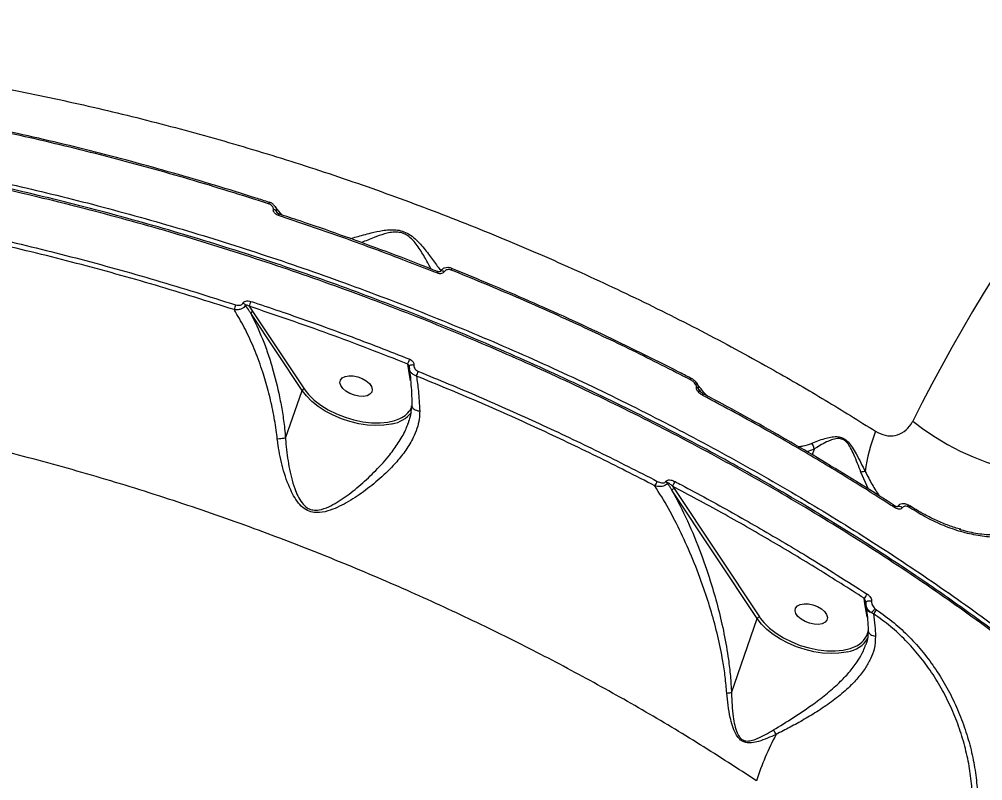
# Model space of a CAD drawing. Header units: millimetres. Extents: x -7245 to 6306, y -6696 to 5973.
# Drawn here: x 1205 to 1462.9, y -1592 to -1388.2 of the extents above; entities that cross this region are included whole.
import ezdxf

# ---------------------------------------------------------------- set-up
doc = ezdxf.new("R2010")
doc.units = ezdxf.units.MM
for name, color, linetype in [('DIKOM_ОБЪЕКТ', 7, 'Continuous'), ('DIKOM_РАЗМЕР_ЗОНА', 7, 'Continuous'), ('DIKOM_РАЗМЕР_ОБЪЕКТА', 7, 'Continuous')]:
    doc.layers.add(name, color=color, linetype=linetype)
doc.styles.add('style1', font='arial.ttf', dxfattribs={"width": 0.8})
doc.dimstyles.new('1-50', dxfattribs={"dimtxt": 300, "dimasz": 200, "dimexe": 100, "dimexo": 0, "dimgap": 100, "dimtad": 1, "dimtxsty": 'style1', "dimcen": 200, "dimclrd": 7, "dimclre": 7, "dimclrt": 7, "dimadec": 1, "dimazin": 2, "dimtfac": 1, "dimtmove": 0, "dimatfit": 2, "dimfxl": 0, "dimlwd": 25, "dimlwe": 18, "dimarcsym": 0})

# ---------------------------------------------------------------- blocks, each defined once
blk = doc.blocks.new('*D10')
at = {"layer": 'Defpoints', "color": 0, "transparency": 16777216}
for p in [(-4365.71, 2792.53), (4306.16, 475.6), (4306.16, -5965.27)]:
    blk.add_point(p, dxfattribs=at)
at = {"layer": 'DIKOM_РАЗМЕР_ОБЪЕКТА', "color": 7, "lineweight": 18, "transparency": 16777216}
for p, q in [((-4365.71, 2792.53), (-4365.71, -6065.27)), ((4306.16, 475.6), (4306.16, -6065.27))]:
    blk.add_line(p, q, dxfattribs=at)
at = {"layer": 'DIKOM_РАЗМЕР_ОБЪЕКТА', "color": 7, "lineweight": 25, "transparency": 16777216}
blk.add_line((-4165.71, -5965.27), (4106.16, -5965.27), dxfattribs=at)
at = {"layer": 'DIKOM_РАЗМЕР_ОБЪЕКТА', "color": 7, "transparency": 16777216}
for points in [[(-4165.71, -5931.93), (-4165.71, -5998.6), (-4365.71, -5965.27)], [(4106.16, -5931.93), (4106.16, -5998.6), (4306.16, -5965.27)]]:
    blk.add_solid(points, dxfattribs=at)
at = {"layer": 'DIKOM_РАЗМЕР_ОБЪЕКТА', "color": 7, "transparency": 16777216, "insert": (-85.78, -5712.1), "char_height": 300, "attachment_point": 5, "style": 'style1'}
blk.add_mtext('8650', dxfattribs=at)
blk = doc.blocks.new('*D11')
at = {"layer": 'Defpoints', "color": 0, "transparency": 16777216}
for p in [(-3472.32, 4472.83), (-6199.73, -2928.86), (1850.21, -2928.86)]:
    blk.add_point(p, dxfattribs=at)
at = {"layer": 'DIKOM_РАЗМЕР_ОБЪЕКТА', "color": 7, "lineweight": 18, "transparency": 16777216}
for p, q in [((-3472.32, 4472.83), (-6299.73, 4472.83)), ((1850.21, -2928.86), (-6299.73, -2928.86))]:
    blk.add_line(p, q, dxfattribs=at)
at = {"layer": 'DIKOM_РАЗМЕР_ОБЪЕКТА', "color": 7, "lineweight": 25, "transparency": 16777216}
blk.add_line((-6199.73, 4272.83), (-6199.73, -2728.86), dxfattribs=at)
at = {"layer": 'DIKOM_РАЗМЕР_ОБЪЕКТА', "color": 7, "transparency": 16777216}
for points in [[(-6233.06, 4272.83), (-6166.39, 4272.83), (-6199.73, 4472.83)], [(-6233.06, -2728.86), (-6166.39, -2728.86), (-6199.73, -2928.86)]]:
    blk.add_solid(points, dxfattribs=at)
at = {"layer": 'DIKOM_РАЗМЕР_ОБЪЕКТА', "color": 7, "transparency": 16777216, "insert": (-6452.9, 984.54), "char_height": 300, "attachment_point": 5, "rotation": 90, "style": 'style1'}
blk.add_mtext('7400', dxfattribs=at)
blk = doc.blocks.new('*D12')
at = {"layer": 'Defpoints', "color": 0, "transparency": 16777216}
for p in [(-5865.71, 123.34), (6306.18, -91.92), (6306.18, -6596.14)]:
    blk.add_point(p, dxfattribs=at)
at = {"layer": 'DIKOM_РАЗМЕР_ЗОНА', "color": 7, "lineweight": 18, "transparency": 16777216}
for p, q in [((-5865.71, 123.34), (-5865.71, -6696.14)), ((6306.18, -91.92), (6306.18, -6696.14))]:
    blk.add_line(p, q, dxfattribs=at)
at = {"layer": 'DIKOM_РАЗМЕР_ЗОНА', "color": 7, "lineweight": 25, "transparency": 16777216}
blk.add_line((-5665.71, -6596.14), (6106.18, -6596.14), dxfattribs=at)
at = {"layer": 'DIKOM_РАЗМЕР_ЗОНА', "color": 7, "transparency": 16777216}
for points in [[(-5665.71, -6562.81), (-5665.71, -6629.48), (-5865.71, -6596.14)], [(6106.18, -6562.81), (6106.18, -6629.48), (6306.18, -6596.14)]]:
    blk.add_solid(points, dxfattribs=at)
at = {"layer": 'DIKOM_РАЗМЕР_ЗОНА', "color": 7, "transparency": 16777216, "insert": (-71.19, -6342.97), "char_height": 300, "attachment_point": 5, "style": 'style1'}
blk.add_mtext('12150', dxfattribs=at)
blk = doc.blocks.new('*D13')
at = {"layer": 'Defpoints', "color": 0, "transparency": 16777216}
for p in [(-4231.86, 5972.83), (-6795, -4928.88), (1792.4, -4928.88)]:
    blk.add_point(p, dxfattribs=at)
at = {"layer": 'DIKOM_РАЗМЕР_ЗОНА', "color": 7, "lineweight": 18, "transparency": 16777216}
for p, q in [((-4231.86, 5972.83), (-6895, 5972.83)), ((1792.4, -4928.88), (-6895, -4928.88))]:
    blk.add_line(p, q, dxfattribs=at)
at = {"layer": 'DIKOM_РАЗМЕР_ЗОНА', "color": 7, "lineweight": 25, "transparency": 16777216}
blk.add_line((-6795, 5772.83), (-6795, -4728.88), dxfattribs=at)
at = {"layer": 'DIKOM_РАЗМЕР_ЗОНА', "color": 7, "transparency": 16777216}
for points in [[(-6828.33, 5772.83), (-6761.67, 5772.83), (-6795, 5972.83)], [(-6828.33, -4728.88), (-6761.67, -4728.88), (-6795, -4928.88)]]:
    blk.add_solid(points, dxfattribs=at)
at = {"layer": 'DIKOM_РАЗМЕР_ЗОНА', "color": 7, "transparency": 16777216, "insert": (-7048.17, 972.94), "char_height": 300, "attachment_point": 5, "rotation": 90, "style": 'style1'}
blk.add_mtext('10900', dxfattribs=at)

msp = doc.modelspace()

# ---------------------------------------------------------------- linework, layer by layer
at = {"layer": 'DIKOM_ОБЪЕКТ', "color": 7, "linetype": 'Continuous', "lineweight": 15}
for p, q in [((1271.868, -1437.161), (1271.869, -1437.165)), ((1274.538, -1440.308), (1274.538, -1440.308)), ((1317.047, -1455.754), (1317.045, -1455.754)), ((1317.639, -1455.766), (1317.633, -1455.776)), ((1320.769, -1454.901), (1320.764, -1454.901)), ((1266.555, -1465.027), (1267.545, -1466.502)), ((1280.689, -1487.56), (1266.974, -1466.918)), ((1267.545, -1466.502), (1281.261, -1487.145)), ((1309.485, -1483.414), (1308.997, -1480.482)), ((1309.41, -1481.143), (1309.412, -1481.249)), ((1309.766, -1485.003), (1309.485, -1483.414)), ((1384.726, -1484.228), (1384.709, -1484.221)), ((1276.279, -1500.317), (1280.689, -1487.56)), ((1281.261, -1487.145), (1281.465, -1487.439)), ((1309.004, -1496.679), (1309.308, -1495.938)), ((1417.766, -1503.244), (1415.871, -1503.958)), ((1417.766, -1503.244), (1417.242, -1504.758)), ((1432.381, -1514.01), (1430.309, -1509.429)), ((1379.846, -1513.146), (1380.302, -1513.831)), ((1380.302, -1513.831), (1403.126, -1548.182)), ((1402.555, -1548.597), (1379.731, -1514.246)), ((1443.403, -1518.962), (1442.987, -1518.738)), ((1443.394, -1518.457), (1443.373, -1518.445)), ((1431.4, -1544.637), (1431.161, -1543.206)), ((1431.732, -1546.605), (1431.4, -1544.637)), ((1431.642, -1544.289), (1431.645, -1544.387)), ((1431.686, -1545.119), (1431.743, -1545.557)), ((1432.025, -1548.257), (1431.732, -1546.605)), ((1433.684, -1547.352), (1433.059, -1547.002)), ((1434.079, -1545.953), (1434.467, -1546.256)), ((1395.663, -1568.532), (1402.555, -1548.597)), ((1403.126, -1548.182), (1403.331, -1548.476))]:
    msp.add_line(p, q, dxfattribs=at)
at = {"layer": 'DIKOM_ОБЪЕКТ', "color": 7, "linetype": 'Continuous', "lineweight": 15, "flags": 128}
for points in [[(1316.936, -1456.189), (1316.984, -1456.045), (1317.02, -1455.926), (1317.044, -1455.835), (1317.053, -1455.777), (1317.047, -1455.754), (1317.047, -1455.754)], [(1318.769, -1455.768), (1318.551, -1455.665), (1318.33, -1455.598), (1318.12, -1455.569), (1317.933, -1455.581), (1317.779, -1455.634), (1317.668, -1455.723), (1317.639, -1455.766)], [(1310.661, -1480.805), (1310.423, -1480.76), (1310.184, -1480.747), (1309.957, -1480.766), (1309.756, -1480.816), (1309.593, -1480.896), (1309.477, -1480.998), (1309.416, -1481.118), (1309.41, -1481.143)], [(1290.96, -1484.783), (1291.431, -1484.211), (1292.203, -1483.815), (1293.215, -1483.628), (1294.385, -1483.665), (1295.616, -1483.923), (1296.811, -1484.38), (1297.871, -1485.001), (1298.712, -1485.735), (1299.264, -1486.521), (1299.484, -1487.298), (1299.354, -1488.001), (1298.883, -1488.573), (1298.111, -1488.969), (1297.099, -1489.156), (1295.929, -1489.119), (1294.698, -1488.861), (1293.503, -1488.403), (1292.443, -1487.783), (1291.602, -1487.049), (1291.05, -1486.262), (1290.83, -1485.486), (1290.96, -1484.783)], [(1384.679, -1484.696), (1384.723, -1484.556), (1384.75, -1484.437), (1384.761, -1484.34), (1384.754, -1484.271), (1384.731, -1484.231), (1384.726, -1484.228)], [(1304.825, -1496.522), (1304.542, -1496.586), (1302.573, -1496.885), (1300.439, -1496.965), (1298.188, -1496.824), (1295.869, -1496.465), (1293.531, -1495.896), (1291.225, -1495.13), (1289.002, -1494.182), (1286.909, -1493.075), (1284.992, -1491.83), (1283.293, -1490.476), (1281.848, -1489.042), (1280.689, -1487.56)], [(1281.465, -1487.439), (1282.456, -1488.661), (1283.958, -1490.122), (1285.73, -1491.494), (1287.73, -1492.742), (1289.91, -1493.837), (1292.216, -1494.752), (1294.593, -1495.465), (1296.984, -1495.958), (1299.331, -1496.221), (1301.577, -1496.246), (1303.668, -1496.034), (1305.553, -1495.588), (1306.89, -1495.068)], [(1387.986, -1488.89), (1388.032, -1488.743), (1388.059, -1488.619), (1388.067, -1488.521), (1388.055, -1488.453), (1388.024, -1488.417), (1388.022, -1488.417)], [(1444.21, -1495.757), (1447.15, -1497.975), (1450.265, -1500.062), (1453.529, -1502), (1456.911, -1503.771), (1460.38, -1505.359), (1463.905, -1506.75), (1467.454, -1507.93), (1470.993, -1508.89), (1474.491, -1509.62), (1477.917, -1510.113), (1481.238, -1510.366), (1484.424, -1510.375), (1487.447, -1510.141), (1490.279, -1509.666), (1492.893, -1508.954)], [(1439.461, -1518.994), (1439.505, -1518.846), (1439.525, -1518.717), (1439.522, -1518.612), (1439.495, -1518.534), (1439.449, -1518.489)], [(1442.987, -1518.738), (1443.001, -1518.565), (1442.99, -1518.414), (1442.955, -1518.291), (1442.898, -1518.201), (1442.832, -1518.154)], [(1443.403, -1518.962), (1443.444, -1518.821), (1443.465, -1518.696), (1443.464, -1518.592), (1443.442, -1518.513), (1443.4, -1518.46), (1443.394, -1518.457)], [(1412.826, -1545.821), (1413.296, -1545.248), (1414.069, -1544.852), (1415.081, -1544.665), (1416.25, -1544.702), (1417.481, -1544.96), (1418.676, -1545.418), (1419.737, -1546.038), (1420.577, -1546.772), (1421.13, -1547.559), (1421.35, -1548.335), (1421.219, -1549.038), (1420.748, -1549.61), (1419.976, -1550.006), (1418.964, -1550.193), (1417.795, -1550.156), (1416.563, -1549.899), (1415.369, -1549.441), (1414.308, -1548.82), (1413.467, -1548.086), (1412.915, -1547.3), (1412.695, -1546.524), (1412.826, -1545.821)], [(1433.187, -1544.093), (1432.934, -1544.002), (1432.656, -1543.946), (1432.376, -1543.931), (1432.117, -1543.957), (1431.899, -1544.022), (1431.74, -1544.121), (1431.653, -1544.246), (1431.642, -1544.289)], [(1426.69, -1557.56), (1426.408, -1557.624), (1424.438, -1557.922), (1422.305, -1558.002), (1420.054, -1557.861), (1417.734, -1557.502), (1415.396, -1556.934), (1413.091, -1556.167), (1410.867, -1555.22), (1408.775, -1554.112), (1406.858, -1552.868), (1405.159, -1551.514), (1403.714, -1550.08), (1402.555, -1548.597)], [(1403.331, -1548.476), (1404.321, -1549.698), (1405.823, -1551.16), (1407.595, -1552.531), (1409.596, -1553.78), (1411.775, -1554.875), (1414.081, -1555.789), (1416.459, -1556.502), (1418.85, -1556.996), (1421.196, -1557.259), (1423.443, -1557.284), (1425.533, -1557.071), (1427.419, -1556.626), (1428.755, -1556.105)]]:
    msp.add_lwpolyline(points, dxfattribs=at)
at = {"layer": 'DIKOM_ОБЪЕКТ', "color": 7, "linetype": 'Continuous', "lineweight": 15}
for centre, radius, start, end in [((1853.915, -1700.222), 457.891, 131.22158, 153.47834), ((1274.211, -1438.295), 2.603, 154.16528, 163.9756), ((1272.818, -1440.363), 1.267, 42.48022, 81.14107), ((1277.341, -1441.597), 3.085, 155.29288, 163.56629), ((1319.761, -1454.882), 1.008, 333.15587, 358.91902), ((1290.217, -1474.114), 28.912, 160.88811, 163.55287), ((1264.292, -1465.588), 1.524, 32.88795, 66.74417), ((1303.567, -1476.372), 38.712, 160.90778, 162.95823), ((1267.595, -1467.172), 0.671, 94.2473, 157.76764), ((1298.931, -1475.557), 11.206, 333.9305, 341.0297), ((1301.652, -1478.939), 10.772, 333.74181, 340.89651), ((1281.312, -1487.817), 0.674, 94.37422, 157.61799), ((1385.906, -1487.777), 1.132, 42.76248, 71.24531), ((1304.245, -1489), 6.619, 293.55084, 330.47397), ((1303.299, -1488.134), 8.526, 280.30799, 321.41131), ((1479.481, -1515.692), 48.436, 159.17925, 172.4086), ((1431.259, -1512.525), 3.238, 86.26354, 107.04957), ((1372.164, -1510.638), 3.854, 320.75024, 340.84853), ((1377.375, -1513.009), 1.301, 29.95093, 57.00079), ((1380.352, -1514.501), 0.672, 94.26868, 157.68367), ((1377.179, -1510.789), 3.56, 318.52756, 341.14272), ((1440.529, -1519.726), 1.127, 41.76634, 116.2659), ((1429.701, -1541.28), 2.417, 307.16146, 340.97241), ((1431.33, -1545.111), 0.479, 47.76534, 81.56097), ((1433.545, -1545.216), 1.851, 191.80301, 254.79033), ((1431.185, -1544.159), 3.405, 303.39737, 328.20086), ((1432.131, -1545.416), 2.482, 308.71991, 340.20945), ((1403.176, -1548.851), 0.671, 94.2473, 157.76764), ((1426.505, -1550.551), 5.993, 292.05301, 346.39136), ((1425.396, -1549.664), 8.001, 279.30688, 328.174), ((1402.285, -1581.964), 5.823, 23.72838, 37.35113), ((1483.36, -1619.269), 85.494, 152.37053, 161.42213)]:
    msp.add_arc(centre, radius, start, end, dxfattribs=at)
for points, knots in [([(982.297, -1409.294), (987.199, -1407.978), (997.409, -1405.237), (1013.802, -1401.939), (1031.185, -1399.215), (1049.165, -1397.24), (1067.701, -1396.012), (1086.757, -1395.525), (1106.266, -1395.772), (1126.134, -1396.747), (1146.272, -1398.451), (1166.629, -1400.882), (1187.176, -1404.053), (1207.875, -1407.943), (1228.651, -1412.534), (1249.407, -1417.798), (1270.048, -1423.715), (1290.525, -1430.275), (1310.799, -1437.48), (1330.843, -1445.307), (1350.579, -1453.72), (1369.917, -1462.677), (1388.771, -1472.136), (1405.707, -1481.341), (1420.856, -1490.13), (1429.757, -1495.694), (1434.208, -1498.476)], [0, 0, 0, 0, 0.0393185, 0.0819073, 0.1244281, 0.1668154, 0.2092326, 0.2517828, 0.2944013, 0.3370199, 0.3795705, 0.4219881, 0.464474, 0.5070932, 0.5497803, 0.5924674, 0.6350872, 0.6775737, 0.7201647, 0.7628881, 0.8056802, 0.8484725, 0.8911977, 0.9337887, 0.966894, 1, 1, 1, 1]), ([(813.194, -1524.231), (814.326, -1521.946), (817.4, -1515.743), (823.438, -1506.016), (831.605, -1495.215), (840.973, -1484.968), (851.472, -1475.31), (863.064, -1466.293), (875.72, -1457.949), (889.439, -1450.304), (904.179, -1443.36), (919.885, -1437.13), (936.481, -1431.643), (953.892, -1426.925), (972.071, -1422.999), (991.002, -1419.885), (1010.64, -1417.575), (1030.916, -1416.068), (1051.737, -1415.368), (1073.004, -1415.482), (1094.391, -1416.404), (1115.851, -1418.113), (1137.331, -1420.557), (1159.038, -1423.745), (1180.878, -1427.659), (1202.756, -1432.286), (1224.888, -1437.686), (1247.239, -1443.895), (1269.767, -1450.924), (1292.126, -1458.664), (1314.212, -1467.081), (1335.921, -1476.134), (1357.183, -1485.801), (1377.951, -1496.08), (1398.202, -1506.939), (1417.876, -1518.342), (1436.888, -1530.232), (1455.13, -1542.561), (1471.477, -1554.448), (1481.407, -1562.343), (1485.839, -1565.866)], [0, 0, 0, 0, 0.0156523, 0.0424896, 0.0694116, 0.0963765, 0.1233414, 0.1502635, 0.1771007, 0.2039381, 0.2308599, 0.2578251, 0.2847902, 0.3117122, 0.3385494, 0.3653866, 0.3923085, 0.4192737, 0.4462388, 0.4731607, 0.499998, 0.5258462, 0.55177, 0.5777324, 0.6036945, 0.6296184, 0.6554668, 0.6823041, 0.709226, 0.7361912, 0.7631561, 0.7900783, 0.8169156, 0.8437529, 0.8706752, 0.8976402, 0.9246053, 0.9515272, 0.9783645, 1, 1, 1, 1]), ([(1271.709, -1437.577), (1264.686, -1435.363), (1250.64, -1430.936), (1229.332, -1425.09), (1207.895, -1419.792), (1193.563, -1416.836), (1186.397, -1415.358)], [0, 0, 0, 0, 0.2485981, 0.497194, 0.7485978, 1, 1, 1, 1]), ([(1271.854, -1437.213), (1270.674, -1436.825), (1265.839, -1435.237), (1257.301, -1432.618), (1246.245, -1429.362), (1235.151, -1426.29), (1224.034, -1423.391), (1212.903, -1420.668), (1201.771, -1418.139), (1193.016, -1416.258), (1187.981, -1415.284), (1186.649, -1415.027)], [0, 0, 0, 0, 0.041962, 0.1719338, 0.3020188, 0.4321935, 0.5624251, 0.6926866, 0.8229385, 0.9531513, 1, 1, 1, 1]), ([(1485.654, -1567.73), (1482.462, -1565.175), (1473.862, -1558.293), (1459.152, -1547.371), (1441.384, -1535.099), (1422.697, -1523.149), (1403.135, -1511.571), (1382.743, -1500.417), (1361.968, -1489.933), (1340.893, -1480.138), (1319.601, -1471.038), (1297.747, -1462.483), (1275.383, -1454.529), (1252.577, -1447.217), (1229.829, -1440.71), (1207.218, -1435.011), (1184.814, -1430.104), (1162.254, -1425.911), (1139.609, -1422.476), (1116.96, -1419.832), (1094.804, -1418.036), (1073.205, -1417.073), (1052.215, -1416.914), (1031.492, -1417.554), (1011.12, -1419.027), (991.182, -1421.348), (972.115, -1424.464), (953.965, -1428.349), (936.755, -1432.954), (920.205, -1438.356), (904.403, -1444.57), (889.422, -1451.593), (876.183, -1458.949), (864.541, -1466.487), (854.377, -1474.098), (845.466, -1481.68), (840.362, -1486.934), (838.047, -1489.318)], [0, 0, 0, 0, 0.0171745, 0.0462692, 0.0753861, 0.1044806, 0.1344204, 0.1643843, 0.1943241, 0.2234189, 0.2525357, 0.2816304, 0.3115701, 0.3415341, 0.3714737, 0.4005685, 0.4296853, 0.4587799, 0.4887196, 0.5186838, 0.5486235, 0.5777181, 0.6068351, 0.6359296, 0.6658693, 0.6958334, 0.725773, 0.7548675, 0.7839844, 0.8130791, 0.8430186, 0.8729827, 0.9029224, 0.9282447, 0.9535972, 0.9789492, 1, 1, 1, 1]), ([(1485.592, -1567.22), (1484.493, -1566.322), (1480.728, -1563.245), (1474.077, -1558.076), (1465.667, -1551.727), (1457.073, -1545.497), (1448.33, -1539.391), (1439.433, -1533.409), (1430.38, -1527.549), (1421.167, -1521.807), (1411.794, -1516.182), (1402.255, -1510.674), (1392.551, -1505.279), (1382.676, -1499.997), (1372.628, -1494.826), (1362.415, -1489.77), (1352.072, -1484.847), (1341.64, -1480.079), (1331.148, -1475.477), (1320.601, -1471.043), (1309.994, -1466.776), (1299.324, -1462.673), (1288.588, -1458.732), (1277.783, -1454.952), (1266.905, -1451.333), (1255.953, -1447.874), (1244.92, -1444.573), (1233.811, -1441.432), (1222.654, -1438.458), (1211.495, -1435.665), (1200.373, -1433.063), (1189.301, -1430.656), (1178.274, -1428.44), (1167.287, -1426.415), (1156.337, -1424.579), (1145.42, -1422.932), (1134.533, -1421.473), (1123.675, -1420.202), (1112.84, -1419.12), (1102.027, -1418.226), (1091.257, -1417.521), (1080.571, -1417.01), (1070.013, -1416.696), (1059.601, -1416.577), (1049.333, -1416.655), (1039.203, -1416.927), (1029.21, -1417.394), (1019.348, -1418.057), (1009.616, -1418.914), (1000.011, -1419.966), (990.531, -1421.215), (981.172, -1422.661), (971.947, -1424.301), (962.885, -1426.132), (954.025, -1428.145), (945.388, -1430.338), (936.979, -1432.709), (928.792, -1435.256), (920.824, -1437.982), (913.073, -1440.887), (905.536, -1443.971), (898.211, -1447.236), (891.097, -1450.681), (884.191, -1454.311), (877.498, -1458.121), (871.035, -1462.103), (864.83, -1466.24), (858.905, -1470.521), (853.263, -1474.937), (847.908, -1479.496), (842.822, -1484.175), (839.667, -1487.41), (838.096, -1489.022)], [0, 0, 0, 0, 0.0060013, 0.0205521, 0.0351072, 0.0495891, 0.0640041, 0.0783688, 0.0926994, 0.1070124, 0.1213243, 0.135648, 0.1499976, 0.1643896, 0.1788401, 0.1933654, 0.2079235, 0.2224273, 0.2368589, 0.2512355, 0.2655733, 0.2798885, 0.2941976, 0.3085152, 0.3228539, 0.3372303, 0.3516604, 0.3661604, 0.3807198, 0.3952538, 0.4097063, 0.4240985, 0.4384468, 0.4527679, 0.4670783, 0.4813938, 0.4957257, 0.5100902, 0.5245039, 0.5389826, 0.5535348, 0.5680856, 0.5825623, 0.5969738, 0.611337, 0.6256681, 0.6399832, 0.6542989, 0.6686275, 0.6829838, 0.6973842, 0.7118448, 0.7263814, 0.740938, 0.7554419, 0.7698757, 0.7842556, 0.7985978, 0.8129187, 0.8272345, 0.8415592, 0.8559061, 0.8702906, 0.8847294, 0.8992379, 0.9137951, 0.9283205, 0.9427656, 0.9571494, 0.9714881, 0.9857976, 1, 1, 1, 1]), ([(1273.013, -1439.111), (1273.019, -1438.987), (1273.029, -1438.738), (1272.852, -1438.364), (1272.547, -1438.017), (1272.149, -1437.743), (1271.842, -1437.627), (1271.709, -1437.577)], [0, 0, 0, 0, 0.1889213, 0.3775037, 0.5791441, 0.8164883, 1, 1, 1, 1]), ([(1273.391, -1438.223), (1273.291, -1438.093), (1273.025, -1437.747), (1272.485, -1437.384), (1272.038, -1437.245), (1271.858, -1437.189)], [0, 0, 0, 0, 0.2644386, 0.7051903, 1, 1, 1, 1]), ([(1274.381, -1440.725), (1274.242, -1440.671), (1273.92, -1440.547), (1273.502, -1440.254), (1273.183, -1439.886), (1272.999, -1439.497), (1273.008, -1439.24), (1273.013, -1439.111)], [0, 0, 0, 0, 0.1824661, 0.4237607, 0.6274006, 0.8134801, 1, 1, 1, 1]), ([(1273.397, -1438.223), (1273.437, -1438.266), (1273.62, -1438.461), (1273.78, -1438.908), (1273.762, -1439.306), (1273.753, -1439.507)], [0, 0, 0, 0, 0.1233785, 0.5559207, 1, 1, 1, 1]), ([(1275.392, -1440.614), (1274.796, -1439.953), (1274.124, -1439.206), (1273.483, -1438.313), (1273.41, -1438.211)], [0, 0, 0, 0, 0.8863519, 1, 1, 1, 1]), ([(1273.753, -1439.507), (1273.819, -1439.603), (1273.965, -1439.813), (1274.109, -1440.021), (1274.188, -1440.134)], [0, 0, 0, 0, 0.4559068, 1, 1, 1, 1]), ([(1273.753, -1439.507), (1273.754, -1439.538), (1273.755, -1439.591), (1273.795, -1439.712), (1273.842, -1439.81), (1273.892, -1439.873), (1273.899, -1439.882)], [0, 0, 0, 0, 0.2368596, 0.4116009, 0.9191856, 1, 1, 1, 1]), ([(1274.541, -1440.297), (1274.485, -1440.281), (1274.316, -1440.234), (1274.106, -1440.099), (1273.949, -1439.957), (1273.911, -1439.899), (1273.899, -1439.882)], [0, 0, 0, 0, 0.1995386, 0.6064815, 0.8852492, 1, 1, 1, 1]), ([(1316.936, -1456.189), (1316.318, -1455.944), (1313.226, -1454.717), (1304.65, -1451.39), (1291.116, -1446.37), (1279.963, -1442.607), (1274.381, -1440.725)], [0, 0, 0, 0, 0.0441448, 0.2207144, 0.610012, 1, 1, 1, 1]), ([(1317.037, -1455.774), (1315.561, -1455.182), (1310.524, -1453.16), (1301.852, -1449.876), (1291.041, -1445.937), (1281.933, -1442.755), (1276.414, -1440.947), (1274.531, -1440.33)], [0, 0, 0, 0, 0.1057286, 0.3606777, 0.6150308, 0.868595, 1, 1, 1, 1]), ([(1262.489, -1465.929), (1255.483, -1463.713), (1241.473, -1459.28), (1220.217, -1453.425), (1198.831, -1448.118), (1184.532, -1445.154), (1177.382, -1443.672)], [0, 0, 0, 0, 0.2485969, 0.4971946, 0.7485969, 1, 1, 1, 1]), ([(1177.603, -1442.34), (1184.688, -1443.808), (1198.86, -1446.744), (1220.213, -1452.031), (1241.598, -1457.911), (1255.799, -1462.403), (1262.899, -1464.648)], [0, 0, 0, 0, 0.2485958, 0.4971931, 0.7485957, 1, 1, 1, 1]), ([(1293.605, -1446.898), (1294.145, -1446.749), (1295.752, -1446.309), (1298.706, -1445.493), (1301.708, -1444.814), (1303.958, -1444.523), (1305.742, -1444.511), (1307.573, -1444.842), (1309.409, -1445.677), (1311.016, -1446.939), (1312.916, -1448.926), (1314.888, -1451.441), (1316.609, -1453.89), (1317.528, -1455.117), (1317.837, -1455.528)], [0, 0, 0, 0, 0.0809525, 0.2405576, 0.3482469, 0.4036658, 0.4588104, 0.5083001, 0.5582887, 0.6206035, 0.6804629, 0.8078352, 0.9355632, 1, 1, 1, 1]), ([(1315.266, -1455.068), (1315.209, -1454.966), (1314.676, -1454.005), (1313.538, -1451.861), (1311.973, -1449.324), (1310.418, -1447.334), (1309.138, -1446.155), (1308.034, -1445.597), (1307.031, -1445.276), (1305.826, -1445.119), (1304.248, -1445.276), (1302.232, -1445.772), (1299.566, -1446.729), (1297.708, -1447.528), (1296.621, -1447.996)], [0, 0, 0, 0, 0.0181499, 0.1705825, 0.3225887, 0.3913427, 0.4600771, 0.5050836, 0.5133603, 0.5666436, 0.6293908, 0.6925667, 0.8201372, 1, 1, 1, 1]), ([(1320.766, -1454.91), (1320.72, -1454.889), (1320.389, -1454.733), (1319.73, -1454.644), (1318.871, -1454.746), (1318.176, -1455.118), (1317.751, -1455.492), (1317.657, -1455.75), (1317.649, -1455.772)], [0, 0, 0, 0, 0.0416354, 0.3010841, 0.5378176, 0.7626949, 0.9799442, 1, 1, 1, 1]), ([(1317.633, -1455.773), (1317.641, -1455.77), (1317.653, -1455.766), (1317.521, -1455.821), (1317.342, -1455.831), (1317.129, -1455.794), (1316.991, -1455.727), (1316.92, -1455.694)], [0, 0, 0, 0, 0.3066134, 0.4786976, 0.6497689, 0.8226079, 1, 1, 1, 1]), ([(1318.769, -1455.768), (1318.681, -1455.884), (1318.498, -1456.125), (1318.033, -1456.316), (1317.487, -1456.359), (1317.12, -1456.246), (1316.936, -1456.189)], [0, 0, 0, 0, 0.2339392, 0.4825487, 0.7414363, 1, 1, 1, 1]), ([(1320.661, -1455.337), (1320.472, -1455.279), (1320.094, -1455.161), (1319.53, -1455.205), (1319.048, -1455.401), (1318.86, -1455.649), (1318.769, -1455.768)], [0, 0, 0, 0, 0.2583517, 0.5167115, 0.7678534, 1, 1, 1, 1]), ([(1384.679, -1484.696), (1379.518, -1482.064), (1369.195, -1476.801), (1353.301, -1469.311), (1337.146, -1462.098), (1326.156, -1457.591), (1320.661, -1455.337)], [0, 0, 0, 0, 0.2490992, 0.4982004, 0.7491008, 1, 1, 1, 1]), ([(1384.688, -1484.262), (1383.591, -1483.687), (1379.168, -1481.37), (1371.282, -1477.446), (1361.038, -1472.495), (1350.666, -1467.692), (1340.185, -1463.036), (1330.216, -1458.771), (1323.702, -1456.132), (1320.75, -1454.936)], [0, 0, 0, 0, 0.0534934, 0.215707, 0.3780325, 0.5404383, 0.702885, 0.865324, 1, 1, 1, 1]), ([(1265.571, -1464.76), (1265.551, -1464.796), (1265.432, -1465.004), (1265.107, -1465.366), (1264.461, -1465.76), (1263.614, -1465.995), (1262.921, -1466.001), (1262.55, -1465.939), (1262.489, -1465.929)], [0, 0, 0, 0, 0.0395167, 0.2326622, 0.4437665, 0.6867334, 0.947944, 1, 1, 1, 1]), ([(1262.899, -1464.648), (1263.15, -1464.708), (1263.588, -1464.813), (1264.184, -1464.733), (1264.602, -1464.541), (1264.809, -1464.334), (1264.881, -1464.209), (1264.893, -1464.188)], [0, 0, 0, 0, 0.3277021, 0.573898, 0.7796571, 0.9627362, 1, 1, 1, 1]), ([(1264.893, -1464.188), (1264.909, -1464.162), (1264.987, -1464.029), (1265.213, -1463.812), (1265.66, -1463.615), (1266.283, -1463.539), (1266.735, -1463.649), (1266.984, -1463.709)], [0, 0, 0, 0, 0.0441001, 0.2245683, 0.43379, 0.6875411, 1, 1, 1, 1]), ([(1266.555, -1465.027), (1266.433, -1464.947), (1266.221, -1464.809), (1265.931, -1464.7), (1265.738, -1464.677), (1265.636, -1464.705), (1265.592, -1464.734), (1265.577, -1464.753), (1265.571, -1464.76)], [0, 0, 0, 0, 0.3693755, 0.6445151, 0.8372093, 0.9270245, 0.9711244, 1, 1, 1, 1]), ([(1266.974, -1466.918), (1266.839, -1466.707), (1266.376, -1465.985), (1265.905, -1465.268), (1265.571, -1464.76)], [0, 0, 0, 0, 0.2912722, 1, 1, 1, 1]), ([(1308.997, -1480.482), (1301.997, -1477.753), (1287.977, -1472.289), (1273.703, -1467.45), (1266.555, -1465.027)], [0, 0, 0, 0, 0.4992691, 1, 1, 1, 1]), ([(1266.984, -1463.709), (1267.617, -1463.919), (1270.781, -1464.968), (1279.503, -1467.934), (1293.106, -1472.785), (1304.051, -1477.06), (1309.528, -1479.2)], [0, 0, 0, 0, 0.0441433, 0.2207159, 0.6100147, 1, 1, 1, 1]), ([(1274.081, -1500.6), (1273.984, -1499.796), (1273.668, -1497.173), (1272.902, -1492.794), (1271.688, -1487.584), (1270.124, -1482.284), (1268.189, -1476.989), (1265.868, -1471.82), (1263.914, -1468.213), (1262.75, -1466.347), (1262.489, -1465.929)], [0, 0, 0, 0, 0.060119, 0.1962315, 0.3328111, 0.4690679, 0.6303219, 0.792117, 0.9534311, 1, 1, 1, 1]), ([(1266.974, -1466.918), (1268.042, -1469.12), (1269.658, -1472.448), (1271.495, -1477.456), (1273.127, -1482.565), (1274.465, -1487.944), (1275.469, -1493.482), (1275.983, -1497.181), (1276.199, -1499.475), (1276.279, -1500.317)], [0, 0, 0, 0, 0.2355364, 0.3560352, 0.4765232, 0.7016563, 0.8172909, 0.9329178, 1, 1, 1, 1]), ([(1309.407, -1481.112), (1309.405, -1481.104), (1309.392, -1481.033), (1309.339, -1480.892), (1309.222, -1480.705), (1309.1, -1480.569), (1309.019, -1480.501), (1308.997, -1480.482)], [0, 0, 0, 0, 0.0335612, 0.2750607, 0.5551602, 0.8765249, 1, 1, 1, 1]), ([(1309.528, -1479.2), (1309.591, -1479.227), (1309.819, -1479.326), (1310.167, -1479.572), (1310.487, -1479.957), (1310.675, -1480.385), (1310.666, -1480.665), (1310.661, -1480.805)], [0, 0, 0, 0, 0.0918919, 0.3355637, 0.5630036, 0.7813821, 1, 1, 1, 1]), ([(1309.42, -1481.149), (1309.412, -1481.177), (1309.357, -1481.375), (1309.399, -1481.584), (1309.435, -1481.763)], [0, 0, 0, 0, 0.141541, 1, 1, 1, 1]), ([(1309.405, -1481.112), (1309.407, -1481.117), (1309.415, -1481.144), (1309.412, -1481.143), (1309.41, -1481.142)], [0, 0, 0, 0, 0.1700331, 1, 1, 1, 1]), ([(1309.409, -1481.762), (1309.51, -1482.53), (1309.715, -1484.106), (1309.924, -1486.787), (1310.052, -1489.319), (1310.07, -1491.023), (1310.077, -1491.681)], [0, 0, 0, 0, 0.2650149, 0.5435395, 0.8237356, 1, 1, 1, 1]), ([(1311.312, -1483.704), (1311.206, -1483.669), (1310.819, -1483.54), (1310.225, -1483.185), (1309.703, -1482.597), (1309.435, -1482.096), (1309.433, -1481.817), (1309.433, -1481.76)], [0, 0, 0, 0, 0.1084293, 0.3988286, 0.6712196, 0.933562, 1, 1, 1, 1]), ([(1310.661, -1480.805), (1310.656, -1480.948), (1310.647, -1481.235), (1310.841, -1481.675), (1311.169, -1482.075), (1311.529, -1482.331), (1311.766, -1482.436), (1311.83, -1482.464)], [0, 0, 0, 0, 0.2167691, 0.4334486, 0.6619205, 0.9080221, 1, 1, 1, 1]), ([(1311.83, -1482.464), (1317.283, -1484.708), (1328.188, -1489.195), (1344.297, -1496.406), (1360.221, -1503.931), (1370.61, -1509.245), (1375.805, -1511.902)], [0, 0, 0, 0, 0.2490976, 0.4982018, 0.7491008, 1, 1, 1, 1]), ([(1402.322, -1592.031), (1397.343, -1588.791), (1387.379, -1582.308), (1371.819, -1573.013), (1355.86, -1564.061), (1339.275, -1555.39), (1322.087, -1547.033), (1304.317, -1539.026), (1286.249, -1531.502), (1267.324, -1524.25), (1247.538, -1517.354), (1226.915, -1510.894), (1206.143, -1505.097), (1185.318, -1499.989), (1164.54, -1495.596), (1143.897, -1491.941), (1123.426, -1489.043), (1103.157, -1486.887), (1083.131, -1485.472), (1063.439, -1484.801), (1044.177, -1484.881), (1025.422, -1485.715), (1007.217, -1487.316), (989.579, -1489.663), (972.543, -1492.744), (956.19, -1496.543), (940.595, -1501.042), (925.543, -1506.335), (911.13, -1512.456), (897.435, -1519.42), (884.748, -1527.098), (873.157, -1535.488), (862.587, -1544.5), (856.527, -1551.032), (853.498, -1554.297)], [0, 0, 0, 0, 0.0277663, 0.0555662, 0.0833659, 0.1111322, 0.1400373, 0.1689798, 0.1979227, 0.2268275, 0.2586371, 0.2905481, 0.3225101, 0.3544716, 0.3863818, 0.4181911, 0.4498952, 0.4816998, 0.5135555, 0.5454109, 0.5772152, 0.6089188, 0.6405473, 0.6722758, 0.7040552, 0.7358344, 0.7675626, 0.7991909, 0.8325937, 0.8660264, 0.8994295, 0.932943, 0.9664865, 1, 1, 1, 1]), ([(1311.312, -1483.704), (1311.503, -1485.009), (1311.92, -1487.842), (1312.096, -1491.222), (1312.191, -1493.045)], [0, 0, 0, 0, 0.4604934, 1, 1, 1, 1]), ([(1375.149, -1513.076), (1370.002, -1510.444), (1359.71, -1505.18), (1343.862, -1497.685), (1327.752, -1490.47), (1316.792, -1485.959), (1311.312, -1483.704)], [0, 0, 0, 0, 0.2491003, 0.4981994, 0.7490974, 1, 1, 1, 1]), ([(1386.27, -1486.705), (1386.275, -1486.591), (1386.285, -1486.364), (1386.115, -1485.944), (1385.729, -1485.419), (1385.203, -1484.987), (1384.804, -1484.765), (1384.679, -1484.696)], [0, 0, 0, 0, 0.138838, 0.276731, 0.4965249, 0.8419106, 1, 1, 1, 1]), ([(1386.273, -1485.495), (1386.144, -1485.337), (1385.813, -1484.934), (1385.269, -1484.51), (1384.851, -1484.315), (1384.714, -1484.252)], [0, 0, 0, 0, 0.3034857, 0.7720184, 1, 1, 1, 1]), ([(1389.088, -1488.989), (1388.563, -1488.398), (1387.614, -1487.331), (1386.702, -1486.106), (1386.295, -1485.559)], [0, 0, 0, 0, 0.5533737, 1, 1, 1, 1]), ([(1386.299, -1485.556), (1386.401, -1485.686), (1386.619, -1485.965), (1386.776, -1486.477), (1386.75, -1486.828), (1386.737, -1487.009)], [0, 0, 0, 0, 0.2969722, 0.637828, 1, 1, 1, 1]), ([(1387.986, -1488.89), (1387.85, -1488.812), (1387.418, -1488.567), (1386.848, -1488.086), (1386.436, -1487.513), (1386.255, -1487.064), (1386.265, -1486.825), (1386.27, -1486.705)], [0, 0, 0, 0, 0.1606084, 0.5081135, 0.7318072, 0.8652963, 1, 1, 1, 1]), ([(1386.737, -1487.009), (1386.827, -1487.14), (1387.045, -1487.456), (1387.262, -1487.771), (1387.389, -1487.956)], [0, 0, 0, 0, 0.4134451, 1, 1, 1, 1]), ([(1386.737, -1487.009), (1386.738, -1487.035), (1386.741, -1487.09), (1386.784, -1487.218), (1386.857, -1487.365), (1386.931, -1487.467), (1386.963, -1487.512)], [0, 0, 0, 0, 0.1374958, 0.293375, 0.6878818, 1, 1, 1, 1]), ([(1388.029, -1488.404), (1387.978, -1488.382), (1387.675, -1488.25), (1387.299, -1487.94), (1387.021, -1487.611), (1386.958, -1487.517), (1386.958, -1487.516)], [0, 0, 0, 0, 0.1254139, 0.7400731, 0.9986925, 1, 1, 1, 1]), ([(1439.461, -1518.994), (1438.934, -1518.654), (1436.298, -1516.951), (1429.38, -1512.56), (1418.53, -1505.942), (1404.074, -1497.54), (1393.744, -1491.986), (1387.986, -1488.89)], [0, 0, 0, 0, 0.0321566, 0.1607918, 0.4182842, 0.6757758, 1, 1, 1, 1]), ([(1439.438, -1518.506), (1438.735, -1518.045), (1435.009, -1515.599), (1428.094, -1511.284), (1418.708, -1505.577), (1409.177, -1500.012), (1399.499, -1494.586), (1392.44, -1490.729), (1388.568, -1488.717), (1388.015, -1488.43)], [0, 0, 0, 0, 0.0432911, 0.2293145, 0.4148971, 0.5998221, 0.7843173, 0.9692254, 1, 1, 1, 1]), ([(1312.191, -1493.045), (1312.174, -1493.786), (1312.139, -1495.34), (1311.524, -1497.748), (1310.387, -1500.522), (1308.574, -1503.535), (1305.777, -1507.082), (1302.147, -1510.742), (1297.767, -1514.29), (1293.203, -1517.411), (1289.073, -1519.45), (1285.769, -1520.326), (1283.484, -1520.27), (1281.605, -1519.543), (1279.997, -1518.117), (1278.688, -1516.276), (1277.044, -1513.044), (1275.42, -1508.365), (1274.48, -1503.731), (1274.149, -1501.132), (1274.081, -1500.6)], [0, 0, 0, 0, 0.0399737, 0.0838363, 0.1277343, 0.1889327, 0.2502302, 0.335041, 0.4199821, 0.5024391, 0.5846138, 0.6297439, 0.6580823, 0.6869127, 0.7179982, 0.7532878, 0.7887247, 0.8822439, 0.9758721, 1, 1, 1, 1]), ([(1309.92, -1491.707), (1309.912, -1492.164), (1309.894, -1493.254), (1309.571, -1494.915), (1309.148, -1496.116), (1308.959, -1496.653)], [0, 0, 0, 0, 0.2847828, 0.6801225, 1, 1, 1, 1]), ([(1310.087, -1491.714), (1310.087, -1491.715), (1310.057, -1491.875), (1310.238, -1492.193), (1310.66, -1492.604), (1311.308, -1492.897), (1311.854, -1493.014), (1312.147, -1493.041), (1312.191, -1493.045)], [0, 0, 0, 0, 0.0019667, 0.2476727, 0.4934675, 0.7391682, 0.9603, 1, 1, 1, 1]), ([(1434.208, -1498.476), (1435.074, -1498.912), (1436.835, -1499.797), (1439.565, -1499.749), (1441.972, -1498.695), (1443.455, -1497.152), (1444.058, -1496.038), (1444.21, -1495.757)], [0, 0, 0, 0, 0.2187162, 0.4447911, 0.6794192, 0.9192113, 1, 1, 1, 1]), ([(1276.274, -1500.323), (1276.275, -1500.325), (1276.297, -1500.853), (1276.496, -1503.394), (1277.095, -1507.961), (1278.226, -1512.597), (1279.531, -1515.825), (1280.558, -1517.623), (1281.846, -1518.943), (1282.947, -1519.425), (1284.035, -1519.643), (1285.636, -1519.572), (1287.807, -1518.763), (1290.103, -1517.519), (1292.995, -1515.586), (1296.501, -1512.806), (1300.527, -1509.017), (1303.902, -1505.237), (1306.532, -1501.596), (1308.152, -1498.865), (1308.804, -1497.192), (1309.004, -1496.679)], [0, 0, 0, 0, 0.0000989, 0.0273711, 0.1319205, 0.2387574, 0.2767686, 0.3154851, 0.3473422, 0.3707942, 0.3761608, 0.4051042, 0.4534344, 0.4990551, 0.544727, 0.6382762, 0.7337187, 0.831234, 0.8993656, 0.9691201, 1, 1, 1, 1]), ([(1276.274, -1500.323), (1276.114, -1500.353), (1275.792, -1500.411), (1275.056, -1500.504), (1274.456, -1500.566), (1274.131, -1500.595), (1274.081, -1500.6)], [0, 0, 0, 0, 0.3156924, 0.631415, 0.9437241, 1, 1, 1, 1]), ([(1276.279, -1500.317), (1276.279, -1500.318), (1276.278, -1500.321), (1276.276, -1500.323), (1276.275, -1500.323), (1276.274, -1500.323)], [0, 0, 0, 0, 0.4215548, 0.7940793, 1, 1, 1, 1]), ([(1417.045, -1501.735), (1418.192, -1501.275), (1419.746, -1500.651), (1422.152, -1500.017), (1423.636, -1499.864), (1424.976, -1500.054), (1426.035, -1500.569), (1427.047, -1501.447), (1428.067, -1502.822), (1429.626, -1505.554), (1430.696, -1507.725), (1431.47, -1509.294)], [0, 0, 0, 0, 0.2657756, 0.3602897, 0.4543389, 0.5177898, 0.5633104, 0.6085977, 0.6803487, 0.768893, 1, 1, 1, 1]), ([(1430.309, -1509.429), (1429.71, -1507.869), (1428.888, -1505.728), (1427.642, -1503.034), (1426.809, -1501.705), (1425.93, -1500.88), (1424.982, -1500.455), (1423.773, -1500.424), (1422.438, -1500.76), (1420.261, -1501.711), (1418.728, -1502.682), (1417.769, -1503.23), (1417.768, -1503.231)], [0, 0, 0, 0, 0.2369766, 0.3252614, 0.3938216, 0.4351248, 0.4764523, 0.5364538, 0.6308544, 0.7257791, 0.999682, 1, 1, 1, 1]), ([(1413.511, -1502.58), (1413.972, -1502.543), (1415.171, -1502.446), (1416.331, -1502.006), (1417.045, -1501.735)], [0, 0, 0, 0, 0.3849717, 1, 1, 1, 1]), ([(1417.045, -1501.735), (1417.074, -1501.768), (1417.257, -1501.974), (1417.574, -1502.454), (1417.699, -1502.956), (1417.768, -1503.231)], [0, 0, 0, 0, 0.0794143, 0.4971163, 1, 1, 1, 1]), ([(1417.768, -1503.231), (1417.768, -1503.232), (1417.768, -1503.234), (1417.767, -1503.239), (1417.766, -1503.242), (1417.766, -1503.244)], [0, 0, 0, 0, 0.2388267, 0.5626447, 1, 1, 1, 1]), ([(1431.47, -1509.294), (1432.08, -1510.483), (1433.277, -1512.815), (1434.594, -1514.825), (1435.239, -1515.81)], [0, 0, 0, 0, 0.5100357, 1, 1, 1, 1]), ([(1378.503, -1512.36), (1378.468, -1512.419), (1378.355, -1512.613), (1378.037, -1512.916), (1377.469, -1513.197), (1376.608, -1513.347), (1375.792, -1513.27), (1375.278, -1513.115), (1375.149, -1513.076)], [0, 0, 0, 0, 0.0635197, 0.2058784, 0.3867801, 0.5938692, 0.8977294, 1, 1, 1, 1]), ([(1394.405, -1568.579), (1394.28, -1567.135), (1394.029, -1564.246), (1393.24, -1559.123), (1392.039, -1553.275), (1390.32, -1546.837), (1388.11, -1539.941), (1385.418, -1532.841), (1382.214, -1525.667), (1378.826, -1519.048), (1376.374, -1515.066), (1375.149, -1513.076)], [0, 0, 0, 0, 0.0661365, 0.1323059, 0.2383401, 0.3447336, 0.4509755, 0.593958, 0.7292263, 0.8647241, 1, 1, 1, 1]), ([(1375.805, -1511.902), (1376.168, -1512.06), (1376.705, -1512.294), (1377.39, -1512.325), (1377.776, -1512.227), (1377.991, -1512.068), (1378.062, -1511.953), (1378.084, -1511.918)], [0, 0, 0, 0, 0.4385269, 0.6486496, 0.8191887, 0.945092, 1, 1, 1, 1]), ([(1378.084, -1511.918), (1378.108, -1511.88), (1378.185, -1511.759), (1378.418, -1511.59), (1378.844, -1511.484), (1379.588, -1511.519), (1380.167, -1511.773), (1380.547, -1511.939)], [0, 0, 0, 0, 0.0554855, 0.1783918, 0.3494683, 0.5728843, 1, 1, 1, 1]), ([(1379.846, -1513.146), (1379.631, -1512.956), (1379.314, -1512.675), (1378.906, -1512.419), (1378.685, -1512.329), (1378.555, -1512.315), (1378.513, -1512.351), (1378.503, -1512.36)], [0, 0, 0, 0, 0.4938161, 0.7307744, 0.8854319, 0.9700674, 1, 1, 1, 1]), ([(1379.731, -1514.246), (1379.596, -1514.036), (1379.189, -1513.406), (1378.777, -1512.779), (1378.503, -1512.36)], [0, 0, 0, 0, 0.3320221, 1, 1, 1, 1]), ([(1431.161, -1543.206), (1427.062, -1540.586), (1418.862, -1535.345), (1406.154, -1527.734), (1393.18, -1520.298), (1384.291, -1515.53), (1379.846, -1513.146)], [0, 0, 0, 0, 0.2493132, 0.4986284, 0.7493133, 1, 1, 1, 1]), ([(1380.547, -1511.939), (1381.121, -1512.243), (1383.992, -1513.763), (1391.411, -1517.764), (1402.653, -1524.075), (1417.021, -1532.544), (1426.63, -1538.659), (1431.986, -1542.068)], [0, 0, 0, 0, 0.0321556, 0.1607908, 0.4182833, 0.6757757, 1, 1, 1, 1]), ([(1379.731, -1514.246), (1381.131, -1516.923), (1383.931, -1522.278), (1387.439, -1530.855), (1390.156, -1538.818), (1392.174, -1545.968), (1393.715, -1552.647), (1394.754, -1558.715), (1395.402, -1564.032), (1395.576, -1567.032), (1395.663, -1568.532)], [0, 0, 0, 0, 0.1801409, 0.3602691, 0.5134858, 0.6278149, 0.7423268, 0.8564339, 0.9282406, 1, 1, 1, 1]), ([(1440.069, -1518.706), (1440.061, -1518.708), (1440.044, -1518.712), (1439.891, -1518.697), (1439.689, -1518.634), (1439.533, -1518.53), (1439.458, -1518.48)], [0, 0, 0, 0, 0.2142893, 0.4442213, 0.733328, 1, 1, 1, 1]), ([(1441.369, -1518.975), (1441.348, -1519.008), (1441.265, -1519.134), (1441.037, -1519.306), (1440.618, -1519.401), (1440.06, -1519.325), (1439.668, -1519.108), (1439.461, -1518.994)], [0, 0, 0, 0, 0.0579219, 0.2244427, 0.4300499, 0.7004569, 1, 1, 1, 1]), ([(1442.827, -1518.166), (1442.741, -1518.126), (1442.39, -1517.964), (1441.762, -1517.86), (1441.001, -1517.948), (1440.356, -1518.264), (1440.088, -1518.633), (1439.962, -1518.808)], [0, 0, 0, 0, 0.0861959, 0.354487, 0.5868967, 0.8047751, 1, 1, 1, 1]), ([(1442.987, -1518.738), (1442.775, -1518.665), (1442.389, -1518.532), (1441.885, -1518.573), (1441.546, -1518.733), (1441.42, -1518.906), (1441.369, -1518.975)], [0, 0, 0, 0, 0.346668, 0.6311856, 0.8511725, 1, 1, 1, 1]), ([(1443.526, -1518.546), (1443.405, -1518.46), (1443.183, -1518.304), (1442.934, -1518.224), (1442.821, -1518.189)], [0, 0, 0, 0, 0.5467859, 1, 1, 1, 1]), ([(1457.032, -1524.723), (1456.771, -1524.656), (1455.448, -1524.318), (1453.037, -1523.432), (1449.817, -1522.069), (1446.613, -1520.389), (1444.466, -1519.162), (1443.409, -1518.434), (1443.389, -1518.42)], [0, 0, 0, 0, 0.0571372, 0.2900468, 0.524476, 0.7598702, 0.9955395, 1, 1, 1, 1]), ([(1486.571, -1519.843), (1485.249, -1520.891), (1482.81, -1522.822), (1478.8, -1524.798), (1474.797, -1526.122), (1470.58, -1526.844), (1466.196, -1526.961), (1461.694, -1526.492), (1457.111, -1525.455), (1452.497, -1523.833), (1447.895, -1521.715), (1444.899, -1519.878), (1443.403, -1518.962)], [0, 0, 0, 0, 0.1166833, 0.2150837, 0.3138003, 0.4122005, 0.5100623, 0.6082273, 0.706085, 0.8039548, 0.9021333, 1, 1, 1, 1]), ([(1456.576, -1524.725), (1458.072, -1525.101), (1461.069, -1525.855), (1465.475, -1526.272), (1469.768, -1526.16), (1473.897, -1525.44), (1477.819, -1524.136), (1481.746, -1522.19), (1484.135, -1520.293), (1485.431, -1519.263)], [0, 0, 0, 0, 0.13849, 0.2774228, 0.4159201, 0.5553252, 0.6951679, 0.8345818, 1, 1, 1, 1]), ([(1431.986, -1542.068), (1432.042, -1542.106), (1432.308, -1542.287), (1432.705, -1542.673), (1433.039, -1543.211), (1433.203, -1543.692), (1433.192, -1543.959), (1433.187, -1544.093)], [0, 0, 0, 0, 0.0843723, 0.4026522, 0.6518698, 0.8254206, 1, 1, 1, 1]), ([(1431.637, -1544.222), (1431.636, -1544.219), (1431.626, -1544.142), (1431.567, -1543.951), (1431.433, -1543.637), (1431.285, -1543.382), (1431.183, -1543.237), (1431.161, -1543.206)], [0, 0, 0, 0, 0.00657, 0.1764424, 0.4701074, 0.8869118, 1, 1, 1, 1]), ([(1431.643, -1544.292), (1431.642, -1544.295), (1431.578, -1544.508), (1431.585, -1544.754), (1431.648, -1544.976), (1431.649, -1544.978)], [0, 0, 0, 0, 0.0147088, 0.9886953, 1, 1, 1, 1]), ([(1431.637, -1544.222), (1431.639, -1544.241), (1431.644, -1544.278), (1431.641, -1544.296), (1431.642, -1544.291), (1431.642, -1544.29)], [0, 0, 0, 0, 0.480837, 0.8850139, 1, 1, 1, 1]), ([(1433.059, -1547.002), (1432.836, -1546.829), (1432.347, -1546.448), (1431.888, -1545.748), (1431.658, -1545.218), (1431.656, -1544.995), (1431.656, -1544.975)], [0, 0, 0, 0, 0.3204916, 0.7039342, 0.9744879, 1, 1, 1, 1]), ([(1433.187, -1544.093), (1433.182, -1544.232), (1433.172, -1544.509), (1433.344, -1545.015), (1433.645, -1545.519), (1433.941, -1545.816), (1434.079, -1545.953)], [0, 0, 0, 0, 0.2097315, 0.418238, 0.7297761, 1, 1, 1, 1]), ([(1431.729, -1545.594), (1431.742, -1545.686), (1431.865, -1546.535), (1432.04, -1548.317), (1432.198, -1550.346), (1432.237, -1551.617), (1432.246, -1551.915)], [0, 0, 0, 0, 0.0499443, 0.4601494, 0.8733989, 1, 1, 1, 1]), ([(1433.684, -1547.352), (1433.815, -1548.403), (1434.047, -1550.271), (1434.167, -1552.404), (1434.22, -1553.337)], [0, 0, 0, 0, 0.5623715, 1, 1, 1, 1]), ([(1460.047, -1594.057), (1459.864, -1592.296), (1459.497, -1588.769), (1458.35, -1583.406), (1456.772, -1578.079), (1454.713, -1572.853), (1452.216, -1567.8), (1449.301, -1562.995), (1445.985, -1558.511), (1442.316, -1554.409), (1438.236, -1550.587), (1435.241, -1548.459), (1433.684, -1547.352)], [0, 0, 0, 0, 0.0992787, 0.198873, 0.2981493, 0.3974178, 0.4970093, 0.5962705, 0.695084, 0.7942224, 0.8930309, 1, 1, 1, 1]), ([(1434.467, -1546.256), (1436.059, -1547.387), (1439.121, -1549.562), (1443.291, -1553.466), (1447.043, -1557.655), (1450.433, -1562.234), (1453.415, -1567.139), (1455.969, -1572.296), (1458.077, -1577.629), (1459.692, -1583.065), (1460.867, -1588.536), (1461.243, -1592.135), (1461.431, -1593.931)], [0, 0, 0, 0, 0.1070798, 0.2059741, 0.3051829, 0.4040794, 0.5033372, 0.602921, 0.7021839, 0.8013511, 0.900833, 1, 1, 1, 1]), ([(1432.202, -1551.895), (1432.209, -1552.317), (1432.225, -1553.295), (1432.008, -1554.559), (1431.697, -1555.395), (1431.607, -1555.638)], [0, 0, 0, 0, 0.3492568, 0.8100422, 1, 1, 1, 1]), ([(1432.262, -1551.901), (1432.26, -1551.908), (1432.223, -1552.09), (1432.41, -1552.445), (1432.832, -1552.891), (1433.443, -1553.183), (1433.935, -1553.301), (1434.177, -1553.331), (1434.22, -1553.337)], [0, 0, 0, 0, 0.0113831, 0.2656393, 0.519903, 0.7741217, 0.9596686, 1, 1, 1, 1]), ([(1434.22, -1553.337), (1434.162, -1554.493), (1434.06, -1556.522), (1432.935, -1559.436), (1431.402, -1562.149), (1429.256, -1564.888), (1426.382, -1567.782), (1422.917, -1570.614), (1419.051, -1573.275), (1415.157, -1575.633), (1411.331, -1577.742), (1408.853, -1578.995), (1407.616, -1579.621)], [0, 0, 0, 0, 0.1044915, 0.1833819, 0.2623419, 0.355838, 0.44942, 0.5631907, 0.6770809, 0.7845083, 0.8924101, 1, 1, 1, 1]), ([(1406.914, -1578.431), (1408.678, -1577.353), (1412.203, -1575.199), (1417.151, -1571.863), (1421.424, -1568.596), (1424.721, -1565.669), (1427.483, -1562.725), (1429.52, -1559.987), (1430.909, -1557.614), (1431.387, -1556.214), (1431.572, -1555.671)], [0, 0, 0, 0, 0.189623, 0.3789813, 0.5110198, 0.642912, 0.74952, 0.8560191, 0.9441828, 1, 1, 1, 1]), ([(1395.658, -1568.539), (1395.495, -1568.543), (1395.194, -1568.55), (1394.706, -1568.568), (1394.447, -1568.578), (1394.405, -1568.579)], [0, 0, 0, 0, 0.4993526, 0.9204331, 1, 1, 1, 1]), ([(1407.616, -1579.621), (1406.055, -1580.329), (1403.897, -1581.308), (1401.179, -1581.93), (1399.684, -1581.929), (1398.519, -1581.494), (1397.559, -1580.694), (1396.645, -1579.276), (1395.886, -1577.335), (1394.954, -1573.713), (1394.638, -1570.758), (1394.405, -1568.579)], [0, 0, 0, 0, 0.2311221, 0.319674, 0.3914109, 0.4366944, 0.4822221, 0.5456665, 0.639715, 0.7342316, 1, 1, 1, 1]), ([(1395.663, -1568.532), (1395.663, -1568.533), (1395.662, -1568.536), (1395.66, -1568.538), (1395.658, -1568.539), (1395.658, -1568.539)], [0, 0, 0, 0, 0.4064625, 0.7758765, 1, 1, 1, 1]), ([(1395.658, -1568.539), (1395.658, -1568.542), (1395.73, -1570.69), (1395.873, -1573.581), (1396.495, -1577.146), (1397.062, -1579.024), (1397.805, -1580.401), (1398.642, -1581.146), (1399.692, -1581.476), (1401.037, -1581.323), (1403.521, -1580.431), (1405.484, -1579.274), (1406.914, -1578.431)], [0, 0, 0, 0, 0.0003042, 0.2742107, 0.3691374, 0.463534, 0.5235486, 0.564864, 0.6061825, 0.6747236, 0.7630222, 1, 1, 1, 1])]:
    msp.add_open_spline(points, degree=3, knots=knots, dxfattribs=at)

# ---------------------------------------------------------------- dimensions: what is measured, and where the dimension line sits
at = {"layer": 'DIKOM_РАЗМЕР_ЗОНА'}
dim = msp.add_linear_dim(base=(-6795.001, -4928.879), p1=(-4231.865, 5972.834), p2=(1792.398, -4928.879), angle=90, text='10900', dimstyle='1-50', dxfattribs=at)
dim.commit()
dim.dimension.update_dxf_attribs({"geometry": '*D13', "text_midpoint": (-6795.001, 972.936), "dimtype": 160})
dim = msp.add_linear_dim(base=(6306.184, -6596.144), p1=(-5865.714, 123.344), p2=(6306.184, -91.922), text='12150', dimstyle='1-50', dxfattribs=at)
dim.commit()
dim.dimension.update_dxf_attribs({"geometry": '*D12', "text_midpoint": (-71.192, -6596.144), "dimtype": 160})
at = {"layer": 'DIKOM_РАЗМЕР_ОБЪЕКТА'}
dim = msp.add_linear_dim(base=(-6199.728, -2928.864), p1=(-3472.315, 4472.834), p2=(1850.213, -2928.864), angle=90, text='7400', dimstyle='1-50', dxfattribs=at)
dim.commit()
dim.dimension.update_dxf_attribs({"geometry": '*D11', "text_midpoint": (-6199.728, 984.539), "dimtype": 160})
dim = msp.add_linear_dim(base=(4306.158, -5965.268), p1=(-4365.714, 2792.532), p2=(4306.158, 475.605), text='8650', dimstyle='1-50', dxfattribs=at)
dim.commit()
dim.dimension.update_dxf_attribs({"geometry": '*D10', "text_midpoint": (-85.784, -5965.268), "dimtype": 160})

doc.saveas('drawing.dxf')
